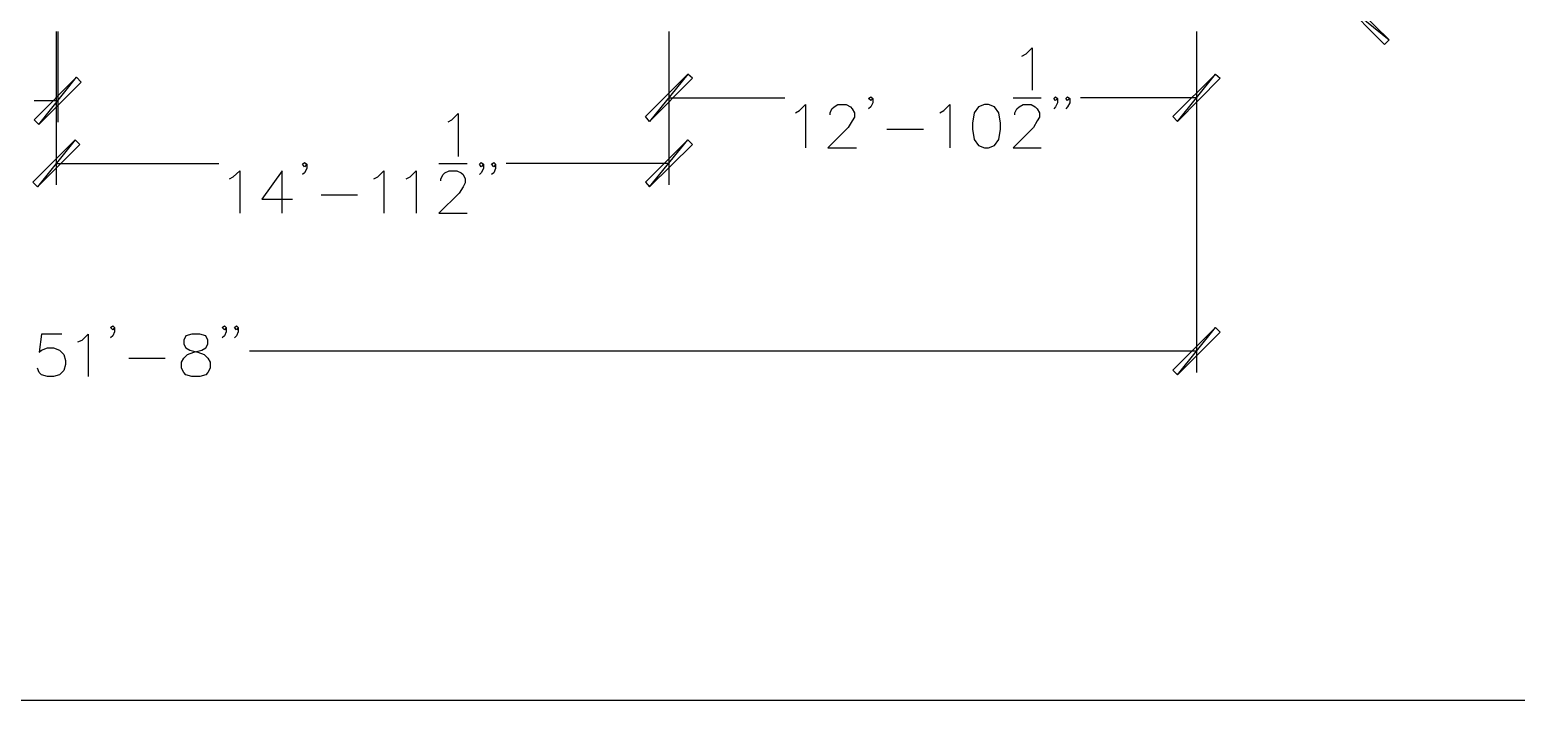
# Model space of a CAD drawing. Header units: millimetres. Extents: x 661 to 1069, y 53 to 312.
# Drawn here: x 796.4 to 932.6, y 52.9 to 114.2 of the extents above; entities that cross this region are included whole.
import ezdxf

# ---------------------------------------------------------------- set-up
doc = ezdxf.new("R2010")
doc.units = ezdxf.units.MM
doc.layers.add('dim', color=7, linetype='Continuous')

msp = doc.modelspace()

# ---------------------------------------------------------------- linework, layer by layer
at = {"layer": 'dim', "color": 7}
for points in [[(660.79, 52.85), (1068.54, 52.85), (1068.54, 311.89), (660.79, 311.89), (660.79, 52.85)], [(917.03, 117.2), (916.65, 116.78), (920.97, 113.3), (917.03, 117.2)], [(916.65, 116.78), (920.97, 113.3), (920.54, 112.88), (916.65, 116.78)], [(798.83, 114.07), (798.83, 100.05)], [(798.96, 114.07), (798.96, 105.77)], [(854.97, 114.07), (854.97, 106.07)], [(854.97, 114.07), (854.97, 100.05)], [(903.31, 114.07), (903.31, 82.87)], [(903.31, 114.07), (903.31, 106.07)], [(887.31, 111.82), (887.69, 112.03), (888.24, 112.58), (888.24, 108.69)], [(796.8, 105.98), (797.23, 105.56), (800.7, 109.88), (796.8, 105.98)], [(797.23, 105.56), (800.7, 109.88), (801.12, 109.45), (797.23, 105.56)], [(856.7, 110.17), (853.19, 105.85), (852.81, 106.28), (856.7, 110.17)], [(857.13, 109.79), (856.7, 110.17), (853.19, 105.85), (857.13, 109.79)], [(901.15, 106.28), (901.58, 105.85), (905.05, 110.17), (901.15, 106.28)], [(901.58, 105.85), (905.05, 110.17), (905.47, 109.79), (901.58, 105.85)], [(798.96, 107.72), (796.8, 107.72)], [(854.97, 108.01), (865.59, 108.01)], [(873.64, 107.93), (873.47, 107.76), (873.26, 107.93), (873.47, 108.1), (873.64, 107.93), (873.64, 107.55), (873.47, 107.17), (873.26, 107)], [(886.51, 108.01), (889.09, 108.01)], [(890.57, 107.93), (890.4, 107.76), (890.23, 107.93), (890.4, 108.1), (890.57, 107.93), (890.57, 107.55), (890.4, 107.17), (890.23, 107)], [(891.71, 107.93), (891.5, 107.76), (891.33, 107.93), (891.5, 108.1), (891.71, 107.93), (891.71, 107.55), (891.5, 107.17), (891.33, 107)], [(903.31, 108.01), (892.69, 108.01)], [(834.73, 105.81), (835.07, 105.98), (835.66, 106.57), (835.66, 102.64)], [(866.57, 106.62), (866.95, 106.83), (867.5, 107.38), (867.5, 103.44)], [(869.74, 106.45), (869.74, 106.62), (869.91, 107), (870.12, 107.17), (870.46, 107.38), (871.22, 107.38), (871.6, 107.17), (871.77, 107), (871.99, 106.62), (871.99, 106.23), (871.77, 105.9), (871.39, 105.3), (869.53, 103.44), (872.16, 103.44)], [(879.78, 106.62), (880.16, 106.83), (880.71, 107.38), (880.71, 103.44)], [(883.88, 107.38), (883.33, 107.17), (882.95, 106.62), (882.78, 105.68), (882.78, 105.13), (882.95, 104.2), (883.33, 103.65), (883.88, 103.44), (884.26, 103.44), (884.81, 103.65), (885.19, 104.2), (885.36, 105.13), (885.36, 105.68), (885.19, 106.62), (884.81, 107.17), (884.26, 107.38), (883.88, 107.38)], [(886.68, 106.45), (886.68, 106.62), (886.84, 107), (887.06, 107.17), (887.44, 107.38), (888.16, 107.38), (888.54, 107.17), (888.71, 107), (888.92, 106.62), (888.92, 106.23), (888.71, 105.9), (888.37, 105.3), (886.51, 103.44), (889.09, 103.44)], [(874.95, 105.13), (878.29, 105.13)], [(800.57, 104.16), (797.1, 99.84), (796.68, 100.27), (800.57, 104.16)], [(800.99, 103.74), (800.57, 104.16), (797.1, 99.84), (800.99, 103.74)], [(852.81, 100.27), (853.19, 99.84), (856.7, 104.16), (852.81, 100.27)], [(853.19, 99.84), (856.7, 104.16), (857.13, 103.74), (853.19, 99.84)], [(798.83, 102), (813.74, 102)], [(814.71, 100.6), (815.05, 100.77), (815.64, 101.32), (815.64, 97.43)], [(819.54, 97.43), (819.54, 101.32), (817.67, 98.74), (820.47, 98.74)], [(821.78, 101.92), (821.57, 101.7), (821.4, 101.92), (821.57, 102.09), (821.78, 101.92), (821.78, 101.54), (821.57, 101.15), (821.4, 100.99)], [(827.92, 100.6), (828.3, 100.77), (828.85, 101.32), (828.85, 97.43)], [(830.88, 100.6), (831.26, 100.77), (831.81, 101.32), (831.81, 97.43)], [(833.89, 102), (836.47, 102)], [(834.06, 100.39), (834.06, 100.6), (834.27, 100.99), (834.44, 101.15), (834.82, 101.32), (835.54, 101.32), (835.92, 101.15), (836.13, 100.99), (836.3, 100.6), (836.3, 100.22), (836.13, 99.84), (835.75, 99.29), (833.89, 97.43), (836.47, 97.43)], [(837.99, 101.92), (837.78, 101.7), (837.61, 101.92), (837.78, 102.09), (837.99, 101.92), (837.99, 101.54), (837.78, 101.15), (837.61, 100.99)], [(839.09, 101.92), (838.92, 101.7), (838.71, 101.92), (838.92, 102.09), (839.09, 101.92), (839.09, 101.54), (838.92, 101.15), (838.71, 100.99)], [(854.97, 102), (840.07, 102)], [(823.09, 99.12), (826.44, 99.12)], [(799.34, 86.38), (797.48, 86.38), (797.27, 84.73), (797.48, 84.9), (798.03, 85.11), (798.58, 85.11), (799.13, 84.9), (799.51, 84.52), (799.68, 83.97), (799.68, 83.59), (799.51, 83.04), (799.13, 82.65), (798.58, 82.49), (798.03, 82.49), (797.48, 82.65), (797.27, 82.87), (797.1, 83.25)], [(800.82, 85.66), (801.2, 85.83), (801.76, 86.38), (801.76, 82.49)], [(804.17, 86.97), (804, 86.76), (803.79, 86.97), (804, 87.14), (804.17, 86.97), (804.17, 86.59), (804, 86.21), (803.79, 86.04)], [(811.24, 86.38), (810.69, 86.21), (810.52, 85.83), (810.52, 85.45), (810.69, 85.11), (811.07, 84.9), (811.79, 84.73), (812.38, 84.52), (812.72, 84.18), (812.93, 83.8), (812.93, 83.25), (812.72, 82.87), (812.55, 82.65), (812, 82.49), (811.24, 82.49), (810.69, 82.65), (810.52, 82.87), (810.31, 83.25), (810.31, 83.8), (810.52, 84.18), (810.86, 84.52), (811.45, 84.73), (812.17, 84.9), (812.55, 85.11), (812.72, 85.45), (812.72, 85.83), (812.55, 86.21), (812, 86.38), (811.24, 86.38)], [(814.41, 86.97), (814.24, 86.76), (814.03, 86.97), (814.24, 87.14), (814.41, 86.97), (814.41, 86.59), (814.24, 86.21), (814.03, 86.04)], [(815.51, 86.97), (815.34, 86.76), (815.17, 86.97), (815.34, 87.14), (815.51, 86.97), (815.51, 86.59), (815.34, 86.21), (815.17, 86.04)], [(901.15, 83.08), (901.58, 82.65), (905.05, 86.97), (901.15, 83.08)], [(901.58, 82.65), (905.05, 86.97), (905.47, 86.55), (901.58, 82.65)], [(903.31, 84.81), (816.53, 84.81)], [(805.48, 84.18), (808.82, 84.18)]]:
    msp.add_lwpolyline(points, dxfattribs=at)

doc.saveas('drawing.dxf')
